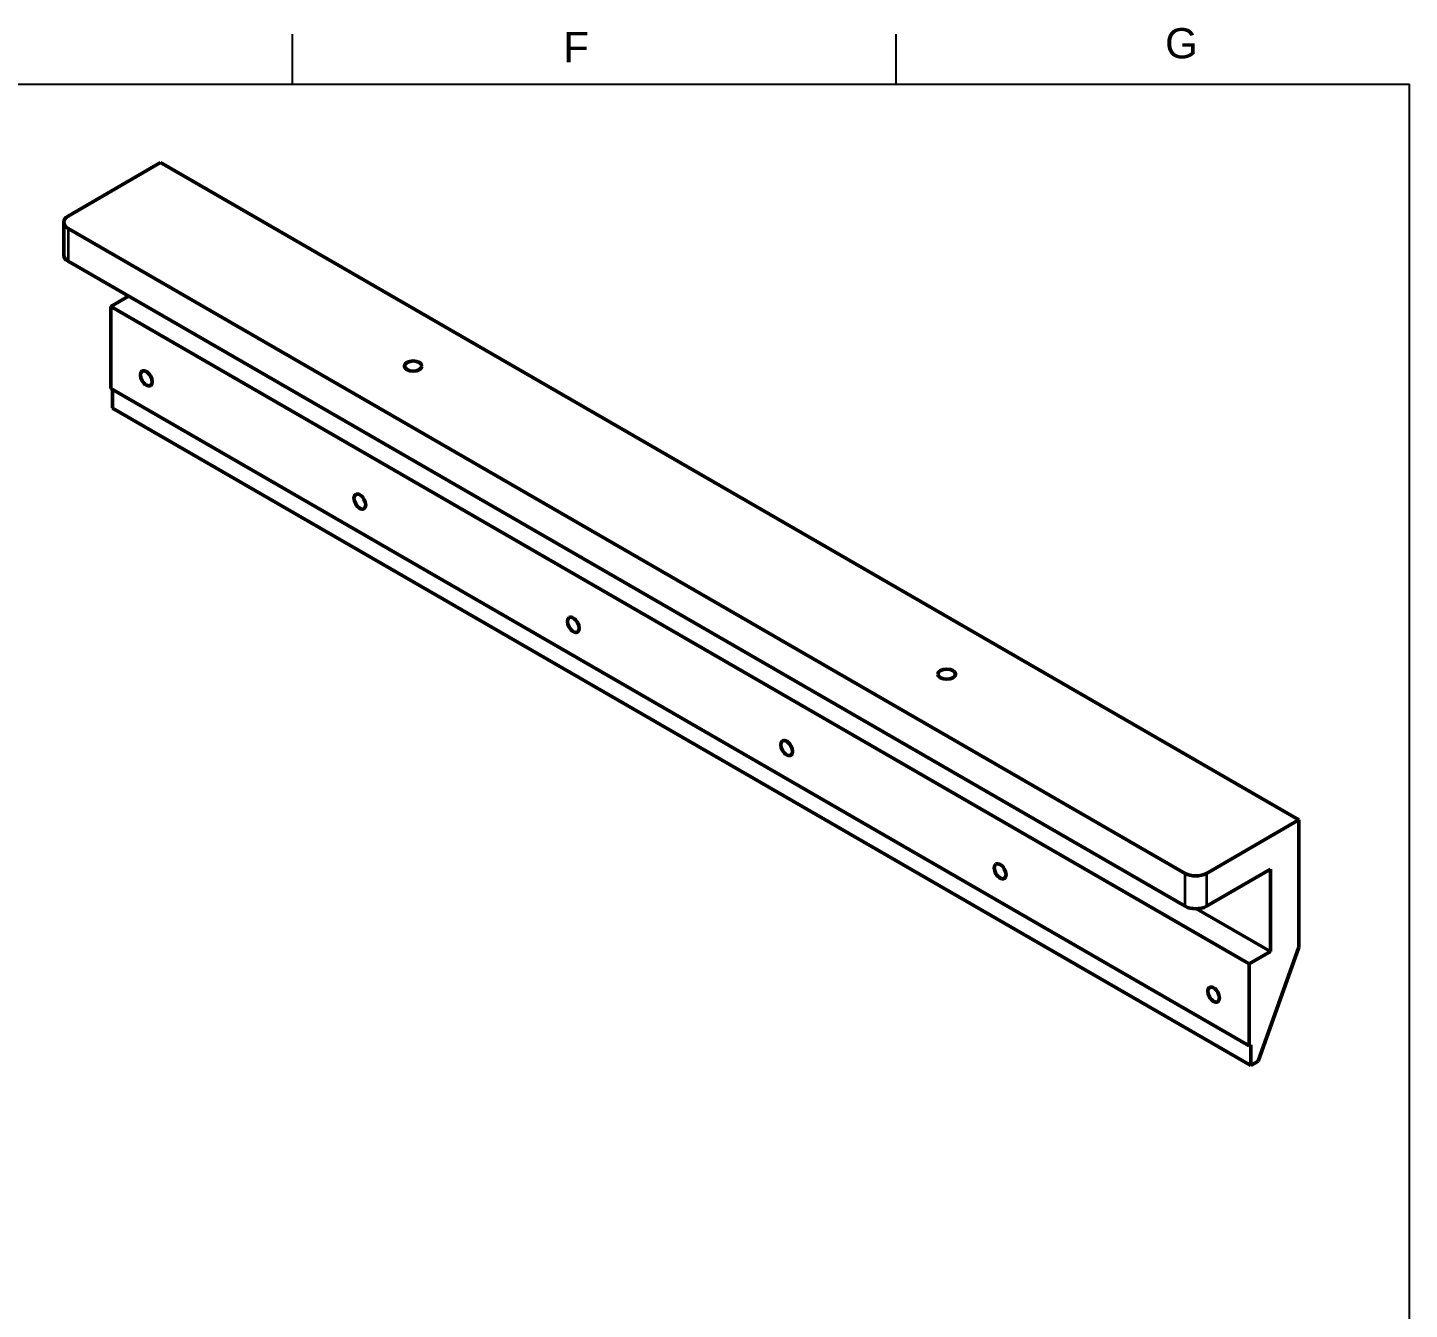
# Model space of a CAD drawing. Header units: millimetres. Extents: x 10 to 822, y 0 to 594.
# Drawn here: x 547.3 to 822, y 330.6 to 585.3 of the extents above; entities that cross this region are included whole.
import ezdxf
from ezdxf.enums import TextEntityAlignment as Align

# ---------------------------------------------------------------- set-up
doc = ezdxf.new("R2010")
doc.units = ezdxf.units.MM
doc.header["$LTSCALE"] = 2
for name, color, linetype, lineweight in [('Default', 7, 'Continuous', 25), ('외형선(ISO)', 7, 'Continuous', 50), ('좁은 외형선(ISO)', 7, 'Continuous', 35)]:
    doc.layers.add(name, color=color, linetype=linetype, lineweight=lineweight)
doc.styles.add('SEACAD_Arial_27', font='arial.ttf')

# ---------------------------------------------------------------- blocks, each defined once
blk = doc.blocks.new('경계 삼성')
at = {"color": 7, "linetype": 'Continuous'}
for p, q in [((411, 10.04), (411, 287.04)), ((411, 287), (10, 287))]:
    blk.add_line(p, q, dxfattribs=at)
at = {"layer": 'Default', "color": 7, "linetype": 'Continuous'}
for p, q in [((300, 287), (300, 292)), ((360, 287), (360, 292))]:
    blk.add_line(p, q, dxfattribs=at)
at = {"layer": 'Default', "color": 7, "style": 'SEACAD_Arial_27'}
for s, p in [('G', (386.72, 292.61)), ('F', (326.9, 292.21))]:
    blk.add_text(s, height=3, dxfattribs=at).set_placement(p, align=Align.TOP_LEFT)

msp = doc.modelspace()

# ---------------------------------------------------------------- linework, layer by layer
at = {"layer": '외형선(ISO)'}
for p, q in [((573.772, 558.481), (555.388, 547.866)), ((800.046, 427.841), (573.772, 558.481)), ((554.509, 540.11), (554.509, 546.642)), ((555.388, 545.417), (777.419, 417.227)), ((555.388, 538.885), (777.419, 410.695)), ((563.873, 529.903), (567.408, 531.945)), ((563.873, 529.903), (563.873, 513.574)), ((790.147, 399.264), (563.873, 529.903)), ((790.147, 382.934), (563.873, 513.574)), ((564.226, 513.369), (564.226, 509.695)), ((564.226, 509.695), (790.501, 379.056)), ((781.662, 417.227), (800.046, 427.841)), ((800.046, 402.53), (800.046, 427.841)), ((781.662, 410.695), (794.39, 418.043)), ((794.39, 418.043), (794.39, 401.713)), ((794.39, 401.713), (779.707, 410.19)), ((790.147, 399.264), (794.39, 401.713)), ((791.922, 379.876), (800.046, 402.53)), ((790.147, 382.934), (790.147, 399.264)), ((790.501, 383.138), (790.147, 382.934)), ((790.501, 379.056), (790.501, 383.138)), ((790.501, 379.056), (791.922, 379.876))]:
    msp.add_line(p, q, dxfattribs=at)
for centre, major_axis, start_param, end_param in [((557.509, 546.642), (-3, 0), 5.4977871, 7.0685835), ((557.509, 540.11), (-3, 0), 0, 0.7853982), ((779.54, 418.452), (3, 0), 3.9269908, 5.4977871), ((779.54, 411.92), (-3, 0), 0.7853982, 2.3561945)]:
    msp.add_ellipse(centre, major_axis=major_axis, ratio=0.5773503, start_param=start_param, end_param=end_param, dxfattribs=at)
for centre, major_axis in [((570.944, 515.615), (0.825, -1.429)), ((623.977, 518.064), (1.75, 0)), ((613.37, 491.12), (-0.825, 1.429)), ((655.797, 466.625), (-0.825, 1.429)), ((730.043, 456.827), (-1.75, 0)), ((698.223, 442.13), (-0.825, 1.429)), ((740.65, 417.635), (-0.825, 1.429)), ((783.076, 393.14), (-0.825, 1.429))]:
    msp.add_ellipse(centre, major_axis=major_axis, ratio=0.5773503, dxfattribs=at)
at = {"layer": '좁은 외형선(ISO)'}
for p, q in [((555.388, 545.417), (555.388, 538.885)), ((777.419, 410.695), (777.419, 417.227)), ((781.662, 417.227), (781.662, 410.695))]:
    msp.add_line(p, q, dxfattribs=at)

# ---------------------------------------------------------------- block references
at = {"xscale": 2, "yscale": 2, "zscale": 2}
msp.add_blockref('경계 삼성', (0, 0), dxfattribs=at)

doc.saveas('drawing.dxf')
